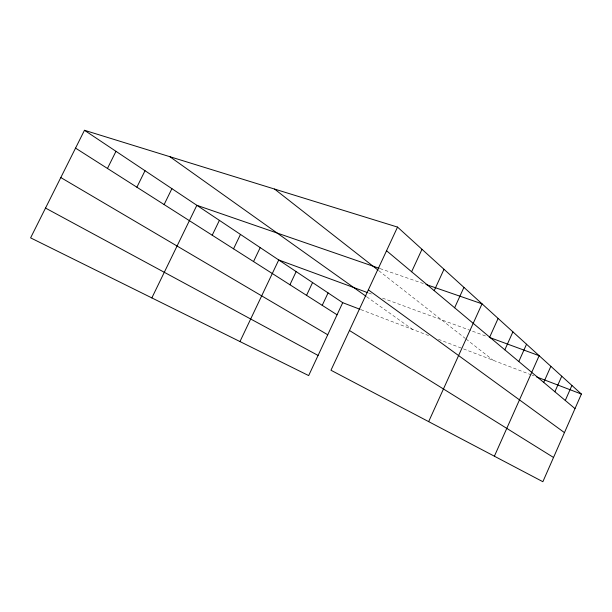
<?xml version="1.0" encoding="UTF-8"?>
<svg xmlns="http://www.w3.org/2000/svg" width="612" height="612" viewBox="0 0 612 612"><rect width="100%" height="100%" fill="white"/><g stroke="black" fill="none" stroke-linecap="round" stroke-linejoin="round"><path stroke-width="0.46" stroke-dasharray="3.06 2.29" d="M380.06 268.599L423.343 283.547M368.562 292.987L372.93 294.594M382.561 298.136L470.773 330.557M472.548 331.214L486.609 336.378M360.851 309.626L428.614 335.567M438.414 339.316L462.664 348.603M463.529 348.932L531.216 374.842M532.103 375.187L533.886 375.867M366.749 296.812L412.587 329.432M378.889 270.772L465.334 338.467M466.069 339.048L493.203 360.292"/><path stroke-width="0.92" d="M397.54 227.09L581.4 394.059L542.867 481.713L330.97 370.245L397.54 227.09L84.471 130.287L30.6 237.861L308.67 375.584L342.712 302.68L84.471 130.287M565.281 400.462L571.906 385.438M543.724 382.401L550.854 366.32M554.877 391.749L561.747 376.212M494.389 456.208L539.149 355.694L489.248 337.35M518.808 361.531L526.542 344.235M504.839 349.834L512.91 331.857M489.684 337.143L498.122 318.431M428.652 421.63L482.042 303.827L425.998 284.465M454.632 307.775L463.927 287.372M434.199 290.662L444.006 269.28M411.624 271.751L421.989 249.291M322.233 305.342L328.063 292.903M306.551 295.351L312.571 282.56M289.935 284.756L296.154 271.598M239.965 341.557L278.735 259.97L367.69 292.666M253.536 261.561L260.207 247.6M233.555 248.824L240.47 234.427M212.219 235.222L219.394 220.358M151.845 297.914L196.85 205.303L379.18 268.293M164.123 204.569L171.903 188.657M136.889 187.211L145.021 170.71M107.46 168.453L115.974 151.317M342.712 302.68L359.986 309.29M536.556 376.893L581.4 394.059M45.517 208.065L318.072 355.442M60.802 177.549L327.726 334.772M349.46 330.495L553.523 457.47M75.544 148.112L337.051 314.79M169.845 156.687L365.984 296.262M368.348 289.866L564.448 432.615M274.558 189.062L378.147 270.19M386.547 250.744L575.005 408.609"/></g></svg>
